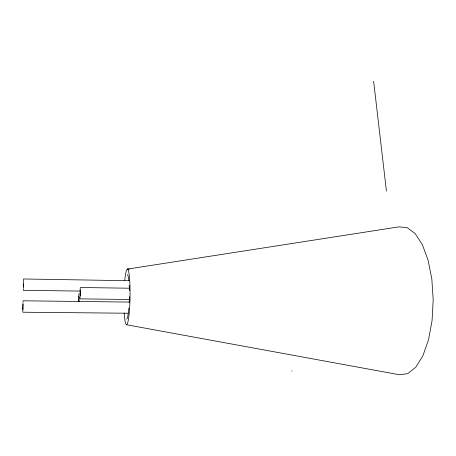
<?xml version="1.0" encoding="UTF-8"?>
<svg xmlns="http://www.w3.org/2000/svg" width="456" height="456" viewBox="0 0 456 456"><rect width="100%" height="100%" fill="white"/><g stroke="black" fill="none" stroke-linecap="round" stroke-linejoin="round"><path stroke-width="0.68" d="M23.33 288.545L23.324 290.29L80.256 291.093M22.828 309.373L22.806 312.217L128.113 313.232M23.484 283.974L23.387 287.457L23.49 282.139M23.473 281.66L23.569 278.975L129.527 280.725M129.225 302.516L129.401 296.605M22.988 302.448L23.051 300.795L129.196 302.072M78.694 296.554L79.013 293.721M80.017 290.432L80.347 287.491L129.481 288.226M78.945 301.667L78.962 296.497L78.791 301.684M128.888 308.022L127.834 316.282L127.195 318.47L126.546 319.16M291.64 371.019L291.982 370.791M129.914 299.489L80.148 298.862L79.948 297.244M129.413 269.171L127.275 269.125L398.926 226.86L407.134 227.624L415.142 233.575L422.33 244.598L428.076 260.108L431.826 279.015L433.2 299.791L432.054 320.682L428.492 339.88L422.872 355.8L415.729 367.285L407.692 373.658L399.41 374.746L126.46 324.735M127.195 274.666L127.828 275.207L128.404 277.254L128.877 280.685M373.635 81.254L386.426 191.081M129.219 285.274L129.396 290.711M124.762 280.332A27.822 3.078 -89.1 0 1 129.379 276.467A27.822 3.078 -89.1 0 1 128.66 317.838A27.822 3.078 -89.1 0 1 124.197 312.947M22.868 308.98L22.868 309.362L22.994 303.65L22.868 308.98M80.085 293.225C80.307 304.129 80.695 282.184 80.085 293.225"/></g></svg>
